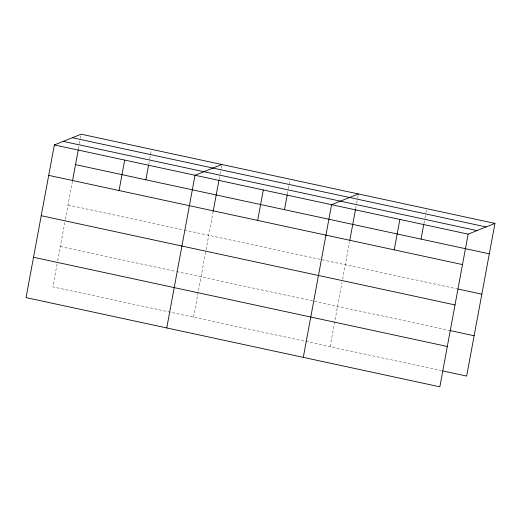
<?xml version="1.0" encoding="UTF-8"?>
<svg xmlns="http://www.w3.org/2000/svg" width="521" height="521" viewBox="0 0 521 521"><rect width="100%" height="100%" fill="white"/><g stroke="black" fill="none" stroke-linecap="round" stroke-linejoin="round"><path stroke-width="0.39" stroke-dasharray="2.6 1.95" d="M57.115 263.926L52.862 286.863L441.248 370.6M57.701 260.76L65.229 220.149M65.372 219.354L72.295 182.031M78.41 149.013L79.277 144.33M79.426 143.549L80.293 138.866M80.436 138.085L80.872 135.74M148.759 164.18L149.625 159.498M149.768 158.716L151.357 150.126M193.552 317.198L205.912 250.484M206.062 249.683L212.978 212.36M219.1 179.348L219.966 174.665M220.109 173.884L220.982 169.195M221.125 168.42L221.705 165.294M287.377 194.066L288.243 189.383M288.387 188.602L289.982 180.012M330.099 346.634L342.023 282.323M342.616 279.126L349.532 241.803M355.648 208.784L356.52 204.102M356.664 203.32L357.53 198.638M357.673 197.856L358.109 195.512M423.925 223.509L424.791 218.82M424.941 218.038L425.807 213.356M425.95 212.575L426.53 209.455M68.043 204.968L183.438 229.846M184.226 230.015L457.223 288.868M60.338 246.524L175.733 271.402M176.528 271.578L448.724 330.262"/><path stroke-width="0.78" d="M494.95 223.392L81.159 134.184L54.347 144.923L26.05 297.608L439.841 386.816L468.138 234.137L494.95 223.392L466.653 376.077L442.837 370.939M72.439 181.236L78.267 149.794M119.049 190.536L124.695 160.09M145.86 179.791L148.609 164.962M166.74 327.937L195.036 175.258L221.848 164.512M213.128 211.572L218.957 180.129M257.667 220.422L263.313 189.976M284.479 209.676L287.227 194.847M303.287 357.38L331.584 204.694L358.402 193.955M349.825 240.22L355.504 209.566M394.221 249.865L399.861 219.419M421.033 239.119L423.781 224.284M72.315 137.726L486.1 226.941M63.197 141.38L476.989 230.595M54.347 144.923L468.138 234.137M75.519 164.629L489.31 253.838M48.707 175.369L462.492 264.583M458.011 289.044L481.834 294.176M41.231 215.707L455.022 304.922M449.519 330.431L474.13 335.739M33.526 257.27L447.318 346.478"/></g></svg>
